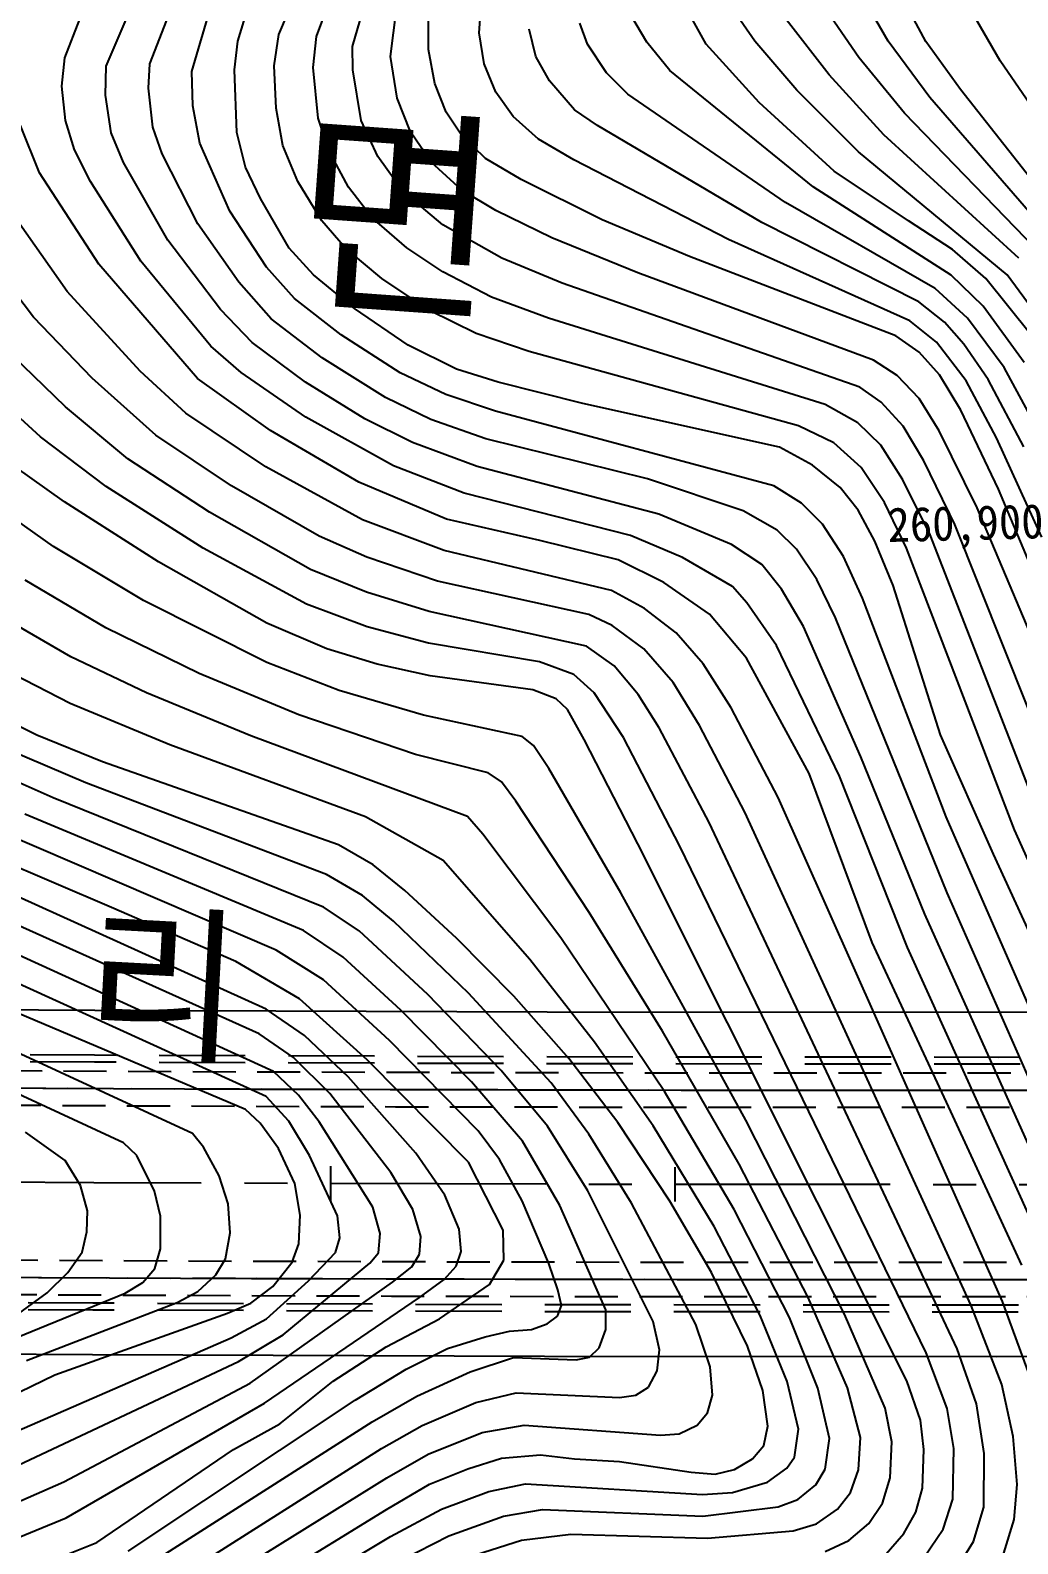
# Model space of a CAD drawing. Header units: millimetres. Extents: x 14950 to 15746, y 1103 to 1809.
# Drawn here: x 15332.3 to 15389.7, y 1444.8 to 1532.7 of the extents above; entities that cross this region are included whole.
import ezdxf
from ezdxf.xclip import XClip

# ---------------------------------------------------------------- set-up
doc = ezdxf.new("R2010")
doc.units = ezdxf.units.MM
doc.header["$LTSCALE"] = 10
doc.header["$MEASUREMENT"] = 0
doc.header["$XCLIPFRAME"] = 2
for name, pattern in [('CENTER', [2, 1.25, -0.25, 0.25, -0.25]), ('DASHED', [0.75, 0.5, -0.25]), ('HIDDEN', [0.375, 0.25, -0.125])]:
    doc.linetypes.add(name, pattern=pattern)
doc.layers.add('TZ-BASE', color=253, linetype='Continuous')
doc.layers.add('TZ-CABL', color=4, linetype='Continuous')
doc.styles.add('HANA', font='GulimChe.ttf')
doc.linetypes.add('ZIGZAG', pattern='A,0.0001,-0.2,[131,ltypeshp.shx,S=0.2,R=0,X=-0.2,Y=0],-0.4,[131,ltypeshp.shx,S=0.2,R=180,X=0.2,Y=0],-0.2', length=0.8001)

# ---------------------------------------------------------------- blocks, each defined once
blk = doc.blocks.new('JD-DGDG5SGS')
at = {"layer": 'TZ-BASE'}
for p, q in [((316.941, 60.867, 10.104), (319.305, 66.372, 10.104)), ((319.127, 60.746, 11.104), (321.119, 66.11, 11.104)), ((321.221, 60.157, 12.104), (322.728, 65.399, 12.104)), ((306.92, 59.024, 6.104), (309.226, 64.402, 6.104)), ((309.446, 59.166, 7.104), (311.191, 63.649, 7.104)), ((328.567, 60.954, 15.104), (328.76, 63.595, 15.104)), ((352.335, 60.478, 23.104), (350.26, 64.042, 23.104)), ((354.513, 60.453, 24.104), (352.893, 63.465, 24.104)), ((311.883, 58.705, 8.104), (313.015, 62.528, 8.104)), ((341.766, 60.297, 19.104), (340.119, 63.245, 19.104)), ((350.613, 59.532, 22.104), (348.182, 63.094, 22.104)), ((304.505, 59.511, 5.104), (305.388, 61.748, 5.104)), ((314.569, 60.475, 9.104), (315.124, 62.303, 9.104)), ((323.434, 59.591, 13.104), (323.782, 62.341, 13.104)), ((325.639, 59.989, 14.104), (325.631, 62.034, 14.104)), ((338.306, 60.418, 18.104), (337.389, 61.989, 18.104)), ((344.582, 60.483, 20.104), (343.45, 62.125, 20.104)), ((348.891, 58.52, 21.104), (346.407, 61.728, 21.104)), ((358.838, 59.336, 25.104), (357.177, 62.182, 25.104)), ((316.668, 59.033, 10.104), (316.941, 60.867, 10.104)), ((318.936, 58.941, 11.104), (319.127, 60.746, 11.104)), ((328.858, 59.164, 15.104), (328.567, 60.954, 15.104)), ((331.873, 59.589, 16.104), (331.485, 61.168, 16.104)), ((334.865, 60.308, 17.104), (334.417, 61.511, 17.104)), ((314.36, 58.803, 9.104), (314.569, 60.475, 9.104)), ((321.236, 58.801, 12.104), (321.221, 60.157, 12.104)), ((326.007, 58.022, 14.104), (325.639, 59.989, 14.104)), ((335.977, 58.629, 17.104), (334.865, 60.308, 17.104)), ((339.652, 58.763, 18.104), (338.306, 60.418, 18.104)), ((344.84, 56.911, 19.104), (341.766, 60.297, 19.104)), ((347.014, 57.623, 20.104), (344.582, 60.483, 20.104)), ((354.75, 57.21, 23.104), (352.335, 60.478, 23.104)), ((356.519, 57.663, 24.104), (354.513, 60.453, 24.104)), ((304.342, 57.868, 5.104), (304.505, 59.511, 5.104)), ((306.875, 57.335, 6.104), (306.92, 59.024, 6.104)), ((309.372, 57.741, 7.104), (309.446, 59.166, 7.104)), ((316.781, 56.591, 10.104), (316.668, 59.033, 10.104)), ((319.218, 55.999, 11.104), (318.936, 58.941, 11.104)), ((323.808, 57.161, 13.104), (323.434, 59.591, 13.104)), ((329.536, 57.503, 15.104), (328.858, 59.164, 15.104)), ((332.661, 58.171, 16.104), (331.873, 59.589, 16.104)), ((353.269, 56.284, 22.104), (350.613, 59.532, 22.104)), ((364.606, 50.883, 25.104), (358.838, 59.336, 25.104)), ((311.942, 56.711, 8.104), (311.883, 58.705, 8.104)), ((314.499, 55.164, 9.104), (314.36, 58.803, 9.104)), ((321.726, 55.858, 12.104), (321.236, 58.801, 12.104)), ((326.665, 56.343, 14.104), (326.007, 58.022, 14.104)), ((334.104, 56.494, 16.104), (332.661, 58.171, 16.104)), ((337.2, 57.395, 17.104), (335.977, 58.629, 17.104)), ((347.974, 52.014, 18.104), (339.652, 58.763, 18.104)), ((352.077, 55.041, 21.104), (348.891, 58.52, 21.104)), ((304.547, 55.872, 5.104), (304.342, 57.868, 5.104)), ((307.213, 55.156, 6.104), (306.875, 57.335, 6.104)), ((309.617, 55.471, 7.104), (309.372, 57.741, 7.104)), ((324.589, 55.212, 13.104), (323.808, 57.161, 13.104)), ((330.541, 56.102, 15.104), (329.536, 57.503, 15.104)), ((346.356, 51.11, 17.104), (337.2, 57.395, 17.104)), ((350.606, 54.054, 20.104), (347.014, 57.623, 20.104)), ((361.75, 49.134, 23.104), (354.75, 57.21, 23.104)), ((362.57, 49.984, 24.104), (356.519, 57.663, 24.104)), ((312.347, 54.547, 8.104), (311.942, 56.711, 8.104)), ((317.177, 54.41, 10.104), (316.781, 56.591, 10.104)), ((327.54, 55.018, 14.104), (326.665, 56.343, 14.104)), ((335.439, 55.576, 16.104), (334.104, 56.494, 16.104)), ((349.188, 52.928, 19.104), (344.84, 56.911, 19.104)), ((360.88, 48.427, 22.104), (353.269, 56.284, 22.104)), ((303.045, 52.828, 4.104), (301.933, 55.583, 4.104)), ((305.067, 54.16, 5.104), (304.547, 55.872, 5.104)), ((310.166, 53.928, 7.104), (309.617, 55.471, 7.104)), ((319.843, 54.119, 11.104), (319.218, 55.999, 11.104)), ((322.682, 53.777, 12.104), (321.726, 55.858, 12.104)), ((332.017, 54.773, 15.104), (330.541, 56.102, 15.104)), ((344.997, 49.937, 16.104), (335.439, 55.576, 16.104)), ((307.916, 53.429, 6.104), (307.213, 55.156, 6.104)), ((314.092, 50.598, 8.104), (312.347, 54.547, 8.104)), ((315.001, 53.15, 9.104), (314.499, 55.164, 9.104)), ((325.783, 53.451, 13.104), (324.589, 55.212, 13.104)), ((328.943, 53.658, 14.104), (327.54, 55.018, 14.104)), ((334.069, 53.586, 15.104), (332.017, 54.773, 15.104)), ((359.905, 47.862, 21.104), (352.077, 55.041, 21.104)), ((306.004, 52.324, 5.104), (305.067, 54.16, 5.104)), ((312.243, 49.857, 7.104), (310.166, 53.928, 7.104)), ((318.054, 52.326, 10.104), (317.177, 54.41, 10.104)), ((320.995, 51.99, 11.104), (319.843, 54.119, 11.104)), ((324.128, 51.778, 12.104), (322.682, 53.777, 12.104)), ((331.012, 52.448, 14.104), (328.943, 53.658, 14.104)), ((359.241, 46.905, 20.104), (350.606, 54.054, 20.104)), ((306.482, 47.522, 4.104), (303.045, 52.828, 4.104)), ((310.487, 48.917, 6.104), (307.916, 53.429, 6.104)), ((315.868, 51.326, 9.104), (315.001, 53.15, 9.104)), ((327.572, 51.827, 13.104), (325.783, 53.451, 13.104)), ((343.054, 48.962, 15.104), (334.069, 53.586, 15.104)), ((353.509, 50.045, 19.104), (349.188, 52.928, 19.104)), ((308.936, 47.686, 5.104), (306.004, 52.324, 5.104)), ((319.433, 50.037, 10.104), (318.054, 52.326, 10.104)), ((322.364, 50.214, 11.104), (320.995, 51.99, 11.104)), ((335.717, 50.102, 14.104), (331.012, 52.448, 14.104)), ((355.982, 46.882, 18.104), (347.974, 52.014, 18.104)), ((317.545, 48.444, 9.104), (315.868, 51.326, 9.104)), ((326.459, 49.806, 12.104), (324.128, 51.778, 12.104)), ((329.538, 50.634, 13.104), (327.572, 51.827, 13.104)), ((355.058, 46.105, 17.104), (346.356, 51.11, 17.104)), ((304.647, 45.927, 3.104), (301.253, 50.752, 3.104)), ((316.223, 47.356, 8.104), (314.092, 50.598, 8.104)), ((324.379, 48.47, 11.104), (322.364, 50.214, 11.104)), ((332.787, 49.045, 13.104), (329.538, 50.634, 13.104)), ((314.619, 46.472, 7.104), (312.243, 49.857, 7.104)), ((320.791, 48.467, 10.104), (319.433, 50.037, 10.104)), ((329.883, 47.861, 12.104), (326.459, 49.806, 12.104)), ((340.789, 47.958, 14.104), (335.717, 50.102, 14.104)), ((354.104, 45.325, 16.104), (344.997, 49.937, 16.104)), ((356.068, 48.378, 19.104), (353.509, 50.045, 19.104)), ((302.698, 44.441, 2.104), (299.499, 48.637, 2.104)), ((313.55, 44.889, 6.104), (310.487, 48.917, 6.104)), ((318.963, 46.897, 9.104), (317.545, 48.444, 9.104)), ((322.918, 46.681, 10.104), (320.791, 48.467, 10.104)), ((326.469, 47.069, 11.104), (324.379, 48.47, 11.104)), ((337.798, 47.015, 13.104), (332.787, 49.045, 13.104)), ((353.588, 44.238, 15.104), (343.054, 48.962, 15.104)), ((357.998, 46.695, 19.104), (356.068, 48.378, 19.104)), ((312.213, 40.882, 4.104), (306.482, 47.522, 4.104)), ((312.997, 42.766, 5.104), (308.936, 47.686, 5.104)), ((333.401, 46.411, 12.104), (329.883, 47.861, 12.104)), ((352.772, 43.368, 14.104), (340.789, 47.958, 14.104)), ((317.856, 45.534, 8.104), (316.223, 47.356, 8.104)), ((321.343, 44.948, 9.104), (318.963, 46.897, 9.104)), ((325.737, 44.81, 10.104), (322.918, 46.681, 10.104)), ((329.288, 45.603, 11.104), (326.469, 47.069, 11.104)), ((351.481, 41.95, 13.104), (337.798, 47.015, 13.104)), ((357.833, 45.084, 18.104), (355.982, 46.882, 18.104)), ((360.597, 43.455, 19.104), (357.998, 46.695, 19.104)), ((361.589, 43.681, 20.104), (359.241, 46.905, 20.104)), ((308.884, 41.316, 3.104), (304.647, 45.927, 3.104)), ((316.502, 44.355, 7.104), (314.619, 46.472, 7.104)), ((350.683, 40.375, 12.104), (333.401, 46.411, 12.104)), ((356.937, 44.382, 17.104), (355.058, 46.105, 17.104)), ((315.398, 42.967, 6.104), (313.55, 44.889, 6.104)), ((320.562, 43.41, 8.104), (317.856, 45.534, 8.104)), ((324.453, 42.826, 9.104), (321.343, 44.948, 9.104)), ((332.596, 44.388, 11.104), (329.288, 45.603, 11.104)), ((355.603, 44.145, 16.104), (354.104, 45.325, 16.104)), ((360.227, 41.815, 18.104), (357.833, 45.084, 18.104)), ((306.11, 40.905, 2.104), (302.698, 44.441, 2.104)), ((319.466, 42.082, 7.104), (316.502, 44.355, 7.104)), ((328.397, 43.491, 10.104), (325.737, 44.81, 10.104)), ((348.659, 39.366, 11.104), (332.596, 44.388, 11.104)), ((355.138, 42.983, 15.104), (353.588, 44.238, 15.104)), ((356.713, 42.883, 16.104), (355.603, 44.145, 16.104)), ((359.063, 41.52, 17.104), (356.937, 44.382, 17.104)), ((323.99, 41.209, 8.104), (320.562, 43.41, 8.104)), ((331.487, 42.452, 10.104), (328.397, 43.491, 10.104)), ((354.124, 42.409, 14.104), (352.772, 43.368, 14.104)), ((304.547, 39.235, 1.104), (300.865, 42.825, 1.104)), ((314.759, 41.233, 5.104), (312.997, 42.766, 5.104)), ((318.499, 40.661, 6.104), (315.398, 42.967, 6.104)), ((327.258, 41.417, 9.104), (324.453, 42.826, 9.104)), ((347.118, 38.127, 10.104), (331.487, 42.452, 10.104)), ((355.301, 41.102, 14.104), (354.124, 42.409, 14.104)), ((356.854, 40.736, 15.104), (355.138, 42.983, 15.104)), ((358.142, 40.819, 16.104), (356.713, 42.883, 16.104)), ((311.532, 38.869, 3.104), (308.884, 41.316, 3.104)), ((323.13, 39.773, 7.104), (319.466, 42.082, 7.104)), ((329.677, 40.659, 9.104), (327.258, 41.417, 9.104)), ((352.858, 41.053, 13.104), (351.481, 41.95, 13.104)), ((361.22, 37.55, 17.104), (359.063, 41.52, 17.104)), ((303.095, 37.499, 0.104), (299.467, 40.785, 0.104)), ((309.802, 37.588, 2.104), (306.11, 40.905, 2.104)), ((316.463, 37.856, 4.104), (312.213, 40.882, 4.104)), ((318.518, 38.629, 5.104), (314.759, 41.233, 5.104)), ((321.93, 38.534, 6.104), (318.499, 40.661, 6.104)), ((326.633, 39.945, 8.104), (323.99, 41.209, 8.104)), ((334.596, 39.433, 9.104), (329.677, 40.659, 9.104)), ((354.119, 39.71, 13.104), (352.858, 41.053, 13.104)), ((356.538, 39.032, 14.104), (355.301, 41.102, 14.104)), ((358.62, 37.432, 15.104), (356.854, 40.736, 15.104)), ((360.197, 36.92, 16.104), (358.142, 40.819, 16.104)), ((325.76, 38.508, 7.104), (323.13, 39.773, 7.104)), ((329.517, 38.974, 8.104), (326.633, 39.945, 8.104)), ((351.925, 39.502, 12.104), (350.683, 40.375, 12.104)), ((355.284, 37.847, 13.104), (354.119, 39.71, 13.104)), ((308.179, 36.223, 1.104), (304.547, 39.235, 1.104)), ((316.188, 35.751, 3.104), (311.532, 38.869, 3.104)), ((345.69, 34.651, 8.104), (329.517, 38.974, 8.104)), ((346.012, 36.886, 9.104), (334.596, 39.433, 9.104)), ((350.569, 38.31, 11.104), (348.659, 39.366, 11.104)), ((353.189, 38.107, 12.104), (351.925, 39.502, 12.104)), ((358.731, 34.453, 14.104), (356.538, 39.032, 14.104)), ((321.582, 34.853, 4.104), (316.463, 37.856, 4.104)), ((323.603, 35.817, 5.104), (318.518, 38.629, 5.104)), ((324.697, 37.156, 6.104), (321.93, 38.534, 6.104)), ((328.955, 37.38, 7.104), (325.76, 38.508, 7.104)), ((349.167, 37.136, 10.104), (347.118, 38.127, 10.104)), ((351.901, 37.004, 11.104), (350.569, 38.31, 11.104)), ((354.395, 36.089, 12.104), (353.189, 38.107, 12.104)), ((357.497, 33.36, 13.104), (355.284, 37.847, 13.104)), ((306.911, 34.607, 0.104), (303.095, 37.499, 0.104)), ((314.2, 34.645, 2.104), (309.802, 37.588, 2.104)), ((328.459, 35.769, 6.104), (324.697, 37.156, 6.104)), ((338.356, 35.05, 7.104), (328.955, 37.38, 7.104)), ((350.765, 35.706, 10.104), (349.167, 37.136, 10.104)), ((353.179, 34.991, 11.104), (351.901, 37.004, 11.104)), ((361.241, 31.674, 15.104), (358.62, 37.432, 15.104)), ((312.914, 33.11, 1.104), (308.179, 36.223, 1.104)), ((347.936, 35.843, 9.104), (346.012, 36.886, 9.104)), ((356.204, 32.409, 12.104), (354.395, 36.089, 12.104)), ((304.504, 33.716, -0.896), (301.609, 35.779, -0.896)), ((321.805, 32.676, 3.104), (316.188, 35.751, 3.104)), ((327.699, 34.227, 5.104), (323.603, 35.817, 5.104)), ((339.012, 33.004, 6.104), (328.459, 35.769, 6.104)), ((349.548, 34.544, 9.104), (347.936, 35.843, 9.104)), ((352.108, 33.683, 10.104), (350.765, 35.706, 10.104)), ((312.543, 31.032, 0.104), (306.911, 34.607, 0.104)), ((319.275, 31.72, 2.104), (314.2, 34.645, 2.104)), ((326.679, 32.718, 4.104), (321.582, 34.853, 4.104)), ((343.915, 33.186, 7.104), (338.356, 35.05, 7.104)), ((347.294, 33.638, 8.104), (345.69, 34.651, 8.104)), ((350.591, 33.229, 9.104), (349.548, 34.544, 9.104)), ((354.769, 31.798, 11.104), (353.179, 34.991, 11.104)), ((366.001, 17.091, 14.104), (358.731, 34.453, 14.104)), ((303.861, 31.12, -1.896), (299.655, 34.103, -1.896)), ((309.955, 30.229, -0.896), (304.504, 33.716, -0.896)), ((337.366, 31.757, 5.104), (327.699, 34.227, 5.104)), ((348.517, 32.429, 8.104), (347.294, 33.638, 8.104)), ((353.397, 31.027, 10.104), (352.108, 33.683, 10.104)), ((318.786, 29.796, 1.104), (312.914, 33.11, 1.104)), ((326.536, 30.892, 3.104), (321.805, 32.676, 3.104)), ((332.103, 31.462, 4.104), (326.679, 32.718, 4.104)), ((343.224, 31.24, 6.104), (339.012, 33.004, 6.104)), ((345.887, 32.078, 7.104), (343.915, 33.186, 7.104)), ((351.553, 31.435, 9.104), (350.591, 33.229, 9.104)), ((370.772, 1.872, 13.104), (357.497, 33.36, 13.104)), ((322.058, 30.5, 2.104), (319.275, 31.72, 2.104)), ((340.38, 30.475, 5.104), (337.366, 31.757, 5.104)), ((346.997, 30.971, 7.104), (345.887, 32.078, 7.104)), ((349.734, 30.55, 8.104), (348.517, 32.429, 8.104)), ((360.625, 16.729, 11.104), (354.769, 31.798, 11.104)), ((361.968, 17.915, 12.104), (356.204, 32.409, 12.104)), ((309.08, 27.983, -1.896), (303.861, 31.12, -1.896)), ((318.557, 27.779, 0.104), (312.543, 31.032, 0.104)), ((336.252, 28.562, 3.104), (326.536, 30.892, 3.104)), ((336.653, 30.357, 4.104), (332.103, 31.462, 4.104)), ((344.988, 30.074, 6.104), (343.224, 31.24, 6.104)), ((348.193, 29.209, 7.104), (346.997, 30.971, 7.104)), ((352.611, 28.85, 9.104), (351.553, 31.435, 9.104)), ((359.671, 14.671, 10.104), (353.397, 31.027, 10.104)), ((316.251, 26.661, -0.896), (309.955, 30.229, -0.896)), ((326.148, 29.113, 2.104), (322.058, 30.5, 2.104)), ((339.295, 29.031, 4.104), (336.653, 30.357, 4.104)), ((343.282, 28.797, 5.104), (340.38, 30.475, 5.104)), ((346.132, 28.643, 6.104), (344.988, 30.074, 6.104)), ((350.84, 28.113, 8.104), (349.734, 30.55, 8.104)), ((306.886, 26.406, -2.896), (302.214, 29.161, -2.896)), ((322.038, 28.467, 1.104), (318.786, 29.796, 1.104)), ((334.939, 27.178, 2.104), (326.148, 29.113, 2.104)), ((341.95, 27.184, 4.104), (339.295, 29.031, 4.104)), ((349.258, 26.979, 7.104), (348.193, 29.209, 7.104)), ((325.669, 27.356, 1.104), (322.038, 28.467, 1.104)), ((338.184, 27.518, 3.104), (336.252, 28.562, 3.104)), ((344.124, 27.851, 5.104), (343.282, 28.797, 5.104)), ((347.417, 26.477, 6.104), (346.132, 28.643, 6.104)), ((355.363, 20.176, 9.104), (352.611, 28.85, 9.104)), ((304.855, 24.706, -3.896), (300.436, 27.285, -3.896)), ((316.243, 24.382, -1.896), (309.08, 27.983, -1.896)), ((322.067, 26.454, 0.104), (318.557, 27.779, 0.104)), ((334.817, 25.332, 1.104), (325.669, 27.356, 1.104)), ((340.007, 26.107, 3.104), (338.184, 27.518, 3.104)), ((345.839, 25.37, 5.104), (344.124, 27.851, 5.104)), ((355.687, 15.424, 8.104), (350.84, 28.113, 8.104)), ((312.315, 23.755, -2.896), (306.886, 26.406, -2.896)), ((319.734, 25.186, -0.896), (316.251, 26.661, -0.896)), ((325.625, 25.506, 0.104), (322.067, 26.454, 0.104)), ((336.299, 26.531, 2.104), (334.939, 27.178, 2.104)), ((338.137, 25.178, 2.104), (336.299, 26.531, 2.104)), ((344.101, 24.629, 4.104), (341.95, 27.184, 4.104)), ((350.747, 18.907, 6.104), (347.417, 26.477, 6.104)), ((355.759, 11.013, 7.104), (349.258, 26.979, 7.104)), ((332.081, 24.421, 0.104), (325.625, 25.506, 0.104)), ((341.591, 24.316, 3.104), (340.007, 26.107, 3.104)), ((309.263, 22.618, -3.896), (304.855, 24.706, -3.896)), ((322.66, 24.295, -0.896), (319.734, 25.186, -0.896)), ((336.416, 24.19, 1.104), (334.817, 25.332, 1.104)), ((339.84, 23.225, 2.104), (338.137, 25.178, 2.104)), ((347.746, 17.936, 4.104), (344.101, 24.629, 4.104)), ((349.491, 17.779, 5.104), (345.839, 25.37, 5.104)), ((304.83, 21.999, -4.896), (300.866, 24.042, -4.896)), ((318.102, 21.341, -2.896), (312.315, 23.755, -2.896)), ((320.444, 22.767, -1.896), (316.243, 24.382, -1.896)), ((325.722, 23.612, -0.896), (322.66, 24.295, -0.896)), ((334.079, 23.698, 0.104), (332.081, 24.421, 0.104)), ((337.81, 22.529, 1.104), (336.416, 24.19, 1.104)), ((343.21, 21.753, 3.104), (341.591, 24.316, 3.104)), ((331.691, 22.801, -0.896), (325.722, 23.612, -0.896)), ((335.254, 22.631, 0.104), (334.079, 23.698, 0.104)), ((341.363, 20.733, 2.104), (339.84, 23.225, 2.104)), ((310.603, 19.608, -4.896), (304.83, 21.999, -4.896)), ((315.321, 20.121, -3.896), (309.263, 22.618, -3.896)), ((325.352, 21.333, -1.896), (320.444, 22.767, -1.896)), ((333.039, 22.283, -0.896), (331.691, 22.801, -0.896)), ((333.695, 21.649, -0.896), (333.039, 22.283, -0.896)), ((336.953, 20.023, 0.104), (335.254, 22.631, 0.104)), ((339.025, 20.6, 1.104), (337.81, 22.529, 1.104)), ((302.879, 20.169, -5.896), (299.5, 21.851, -5.896)), ((324.872, 19.033, -2.896), (318.102, 21.341, -2.896)), ((331.071, 20.095, -1.896), (325.352, 21.333, -1.896)), ((334.676, 19.905, -0.896), (333.695, 21.649, -0.896)), ((345.947, 16.54, 3.104), (343.21, 21.753, 3.104)), ((341.937, 15.087, 1.104), (339.025, 20.6, 1.104)), ((343.998, 15.701, 2.104), (341.363, 20.733, 2.104)), ((305.738, 17.39, -6.896), (301.155, 19.343, -6.896)), ((306.703, 18.61, -5.896), (302.879, 20.169, -5.896)), ((321.967, 15.421, -4.896), (310.603, 19.608, -4.896)), ((327.907, 15.449, -3.896), (315.321, 20.121, -3.896)), ((331.734, 19.556, -1.896), (331.071, 20.095, -1.896)), ((332.617, 18.227, -1.896), (331.734, 19.556, -1.896)), ((337.79, 13.849, -0.896), (334.676, 19.905, -0.896)), ((340.218, 13.75, 0.104), (336.953, 20.023, 0.104)), ((358.444, 13.257, 9.104), (355.363, 20.176, 9.104)), ((303.831, 16.529, -7.896), (299.331, 18.535, -7.896)), ((320.406, 13.792, -5.896), (306.703, 18.61, -5.896)), ((329.096, 17.979, -2.896), (324.872, 19.033, -2.896)), ((354.456, 9.766, 6.104), (350.747, 18.907, 6.104)), ((329.87, 17.454, -2.896), (329.096, 17.979, -2.896)), ((336.807, 11.016, -1.896), (332.617, 18.227, -1.896)), ((351.399, 8.122, 4.104), (347.746, 17.936, 4.104)), ((353.452, 7.838, 5.104), (349.491, 17.779, 5.104)), ((319.705, 12.081, -6.896), (305.738, 17.39, -6.896)), ((330.696, 16.33, -2.896), (329.87, 17.454, -2.896)), ((319.536, 10.182, -7.896), (303.831, 16.529, -7.896)), ((334.956, 9.872, -2.896), (330.696, 16.33, -2.896)), ((358.958, -12.726, 3.104), (345.947, 16.54, 3.104)), ((316.782, 7.676, -9.896), (299.736, 14.996, -9.896)), ((318.366, 8.813, -8.896), (302.201, 15.576, -8.896)), ((326.481, 12.885, -4.896), (321.967, 15.421, -4.896)), ((328.779, 14.408, -3.896), (327.907, 15.449, -3.896)), ((356.323, -15.468, 1.104), (341.937, 15.087, 1.104)), ((357.14, -12.957, 2.104), (343.998, 15.701, 2.104)), ((366.766, -9.929, 8.104), (355.687, 15.424, 8.104)), ((307.234, 10.15, -10.896), (297.213, 14.423, -10.896)), ((333.318, 8.389, -3.896), (328.779, 14.408, -3.896)), ((367.292, -2.395, 10.104), (359.671, 14.671, 10.104)), ((322.422, 12.625, -5.896), (320.406, 13.792, -5.896)), ((353.412, -17.327, -0.896), (337.79, 13.849, -0.896)), ((354.531, -15.712, 0.104), (340.218, 13.75, 0.104)), ((366.268, -3.822, 9.104), (358.444, 13.257, 9.104)), ((316.213, 4.253, -11.896), (298.098, 12.444, -11.896)), ((324.252, 11.151, -5.896), (322.422, 12.625, -5.896)), ((331.519, 7.142, -4.896), (326.481, 12.885, -4.896)), ((321.792, 10.856, -6.896), (319.705, 12.081, -6.896)), ((315.796, 2.815, -12.896), (297.867, 10.873, -12.896)), ((323.592, 9.366, -6.896), (321.792, 10.856, -6.896)), ((327.25, 8.379, -5.896), (324.252, 11.151, -5.896)), ((344.06, -2.2, -1.896), (336.807, 11.016, -1.896)), ((365.303, -10.68, 7.104), (355.759, 11.013, 7.104)), ((316.632, 0.636, -13.896), (296, 10.055, -13.896)), ((314.443, 7.024, -10.896), (307.234, 10.15, -10.896)), ((321.601, 8.794, -7.896), (319.536, 10.182, -7.896)), ((339.216, 2.966, -2.896), (334.956, 9.872, -2.896)), ((363.249, -9.806, 6.104), (354.456, 9.766, 6.104)), ((320.683, 7.276, -8.896), (318.366, 8.813, -8.896)), ((325.595, 5.11, -7.896), (321.601, 8.794, -7.896)), ((327.963, 5.186, -6.896), (323.592, 9.366, -6.896)), ((316.215, -0.83, -14.896), (295.336, 8.682, -14.896)), ((330.585, 5, -5.896), (327.25, 8.379, -5.896)), ((339.346, -0.525, -3.896), (333.318, 8.389, -3.896)), ((355.967, -1.693, 4.104), (351.399, 8.122, 4.104)), ((319.545, 5.948, -9.896), (316.782, 7.676, -9.896)), ((324.035, 4.202, -8.896), (320.683, 7.276, -8.896)), ((335.269, 2.33, -4.896), (331.519, 7.142, -4.896)), ((361.717, -10.386, 5.104), (353.452, 7.838, 5.104)), ((318.15, 4.855, -10.896), (314.443, 7.024, -10.896)), ((323.375, 2.424, -9.896), (319.545, 5.948, -9.896)), ((322.065, 1.3, -10.896), (318.15, 4.855, -10.896)), ((329.858, 0.686, -7.896), (325.595, 5.11, -7.896)), ((332.753, -0.029, -6.896), (327.963, 5.186, -6.896)), ((333.787, 1.387, -5.896), (330.585, 5, -5.896)), ((315.001, -1.582, -15.896), (301.78, 4.015, -15.896)), ((318.436, 2.73, -11.896), (316.213, 4.253, -11.896)), ((328.129, 0.037, -8.896), (324.035, 4.202, -8.896)), ((317.801, 1.452, -12.896), (315.796, 2.815, -12.896)), ((320.976, 0.329, -11.896), (318.436, 2.73, -11.896)), ((343.669, -4.757, -2.896), (339.216, 2.966, -2.896)), ((328.514, -2.822, -9.896), (323.375, 2.424, -9.896)), ((338.67, -2.533, -4.896), (335.269, 2.33, -4.896)), ((311.922, -2.979, -16.896), (301.709, 1.755, -16.896)), ((319.911, -0.655, -12.896), (317.801, 1.452, -12.896)), ((327.953, -4.641, -10.896), (322.065, 1.3, -10.896)), ((336.63, -2.329, -5.896), (333.787, 1.387, -5.896)), ((318.088, -0.738, -13.896), (316.632, 0.636, -13.896)), ((324.89, -4.116, -11.896), (320.976, 0.329, -11.896)), ((331.094, -3.423, -8.896), (328.129, 0.037, -8.896)), ((332.546, -2.551, -7.896), (329.858, 0.686, -7.896)), ((307.922, -3.511, -17.896), (301.282, -0.426, -17.896)), ((317.514, -2.245, -14.896), (316.215, -0.83, -14.896)), ((319.293, -2.292, -13.896), (318.088, -0.738, -13.896)), ((323.448, -5.228, -12.896), (319.911, -0.655, -12.896)), ((334.945, -3.011, -6.896), (332.753, -0.029, -6.896)), ((343.381, -7.383, -3.896), (339.346, -0.525, -3.896)), ((315.848, -2.363, -15.896), (315.001, -1.582, -15.896)), ((360.081, -10.621, 4.104), (355.967, -1.693, 4.104)), ((316.917, -3.84, -15.896), (315.848, -2.363, -15.896)), ((318.728, -4.248, -14.896), (317.514, -2.245, -14.896)), ((322.401, -7.246, -13.896), (319.293, -2.292, -13.896)), ((334.885, -6.292, -7.896), (332.546, -2.551, -7.896)), ((339.652, -6.907, -5.896), (336.63, -2.329, -5.896)), ((342.215, -8.372, -4.896), (338.67, -2.533, -4.896)), ((349.795, -13.465, -1.896), (344.06, -2.2, -1.896)), ((304.533, -4.548, -18.896), (302.225, -2.89, -18.896)), ((308.689, -4.245, -17.896), (307.922, -3.511, -17.896)), ((312.563, -3.758, -16.896), (311.922, -2.979, -16.896)), ((329.758, -4.478, -9.896), (328.514, -2.822, -9.896)), ((333.26, -7.145, -8.896), (331.094, -3.423, -8.896)), ((337.418, -7.025, -6.896), (334.945, -3.011, -6.896)), ((309.722, -6.32, -17.896), (308.689, -4.245, -17.896)), ((313.479, -5.438, -16.896), (312.563, -3.758, -16.896)), ((317.862, -5.866, -15.896), (316.917, -3.84, -15.896)), ((320.355, -7.757, -14.896), (318.728, -4.248, -14.896)), ((326.572, -6.55, -11.896), (324.89, -4.116, -11.896)), ((305.427, -5.997, -18.896), (304.533, -4.548, -18.896)), ((319.942, -4.867, -215.896), (319.935, -6.867, -215.896)), ((324.723, -7.387, -12.896), (323.448, -5.228, -12.896)), ((329.964, -8.591, -10.896), (327.953, -4.641, -10.896)), ((331.063, -6.891, -9.896), (329.758, -4.478, -9.896)), ((339.94, -4.918, -215.896), (339.937, -6.918, -215.896)), ((347.676, -12.487, -2.896), (343.669, -4.757, -2.896)), ((305.831, -7.457, -18.896), (305.427, -5.997, -18.896)), ((314.002, -7.052, -16.896), (313.479, -5.438, -16.896)), ((318.187, -7.722, -15.896), (317.862, -5.866, -15.896)), ((310.069, -7.763, -17.896), (309.722, -6.32, -17.896)), ((327.416, -8.532, -11.896), (326.572, -6.55, -11.896)), ((332.622, -10.53, -9.896), (331.063, -6.891, -9.896)), ((338.674, -13.898, -7.896), (334.885, -6.292, -7.896)), ((341.152, -14.065, -6.896), (337.418, -7.025, -6.896)), ((342.061, -11.043, -5.896), (339.652, -6.907, -5.896)), ((305.8, -8.683, -18.896), (305.831, -7.457, -18.896)), ((310.077, -9.662, -17.896), (310.069, -7.763, -17.896)), ((314.115, -8.742, -16.896), (314.002, -7.052, -16.896)), ((318.104, -9.386, -15.896), (318.187, -7.722, -15.896)), ((320.487, -9.021, -14.896), (320.355, -7.757, -14.896)), ((322.831, -8.775, -13.896), (322.401, -7.246, -13.896)), ((325.181, -8.949, -12.896), (324.723, -7.387, -12.896)), ((335.922, -13.204, -8.896), (333.26, -7.145, -8.896)), ((346.594, -13.667, -3.896), (343.381, -7.383, -3.896)), ((305.522, -9.854, -18.896), (305.8, -8.683, -18.896)), ((313.851, -10.253, -16.896), (314.115, -8.742, -16.896)), ((322.724, -9.894, -13.896), (322.831, -8.775, -13.896)), ((327.534, -9.823, -11.896), (327.416, -8.532, -11.896)), ((330.007, -10.329, -10.896), (329.964, -8.591, -10.896)), ((344.902, -13.543, -4.896), (342.215, -8.372, -4.896)), ((309.734, -10.817, -17.896), (310.077, -9.662, -17.896)), ((317.707, -10.447, -15.896), (318.104, -9.386, -15.896)), ((320.226, -9.891, -14.896), (320.487, -9.021, -14.896)), ((325.107, -9.988, -12.896), (325.181, -8.949, -12.896)), ((304.694, -11.038, -18.896), (305.522, -9.854, -18.896)), ((313.283, -11.189, -16.896), (313.851, -10.253, -16.896)), ((316.6, -11.866, -15.896), (317.707, -10.447, -15.896)), ((317.187, -14.664, -13.896), (322.226, -10.502, -13.896)), ((318.671, -11.52, -14.896), (320.226, -9.891, -14.896)), ((322.226, -10.502, -13.896), (322.724, -9.894, -13.896)), ((324.668, -10.712, -12.896), (325.107, -9.988, -12.896)), ((327.234, -10.679, -11.896), (327.534, -9.823, -11.896)), ((329.172, -11.741, -10.896), (330.007, -10.329, -10.896)), ((333.15, -12.048, -9.896), (332.622, -10.53, -9.896)), ((303.498, -12.232, -18.896), (304.694, -11.038, -18.896)), ((309.044, -11.619, -17.896), (309.734, -10.817, -17.896)), ((312.247, -12.157, -16.896), (313.283, -11.189, -16.896)), ((323.549, -11.611, -12.896), (324.668, -10.712, -12.896)), ((326.536, -11.456, -11.896), (327.234, -10.679, -11.896)), ((344.166, -15.313, -5.896), (342.061, -11.043, -5.896)), ((301.21, -13.881, -18.896), (303.498, -12.232, -18.896)), ((301.235, -15.015, -17.896), (308.024, -12.236, -17.896)), ((308.024, -12.236, -17.896), (309.044, -11.619, -17.896)), ((311.032, -12.784, -16.896), (312.247, -12.157, -16.896)), ((315.278, -17.471, -12.896), (323.549, -11.611, -12.896)), ((315.307, -12.83, -15.896), (316.6, -11.866, -15.896)), ((316.22, -13.742, -14.896), (318.671, -11.52, -14.896)), ((325.117, -12.502, -11.896), (326.536, -11.456, -11.896)), ((326.264, -13.726, -10.896), (329.172, -11.741, -10.896)), ((333.356, -12.962, -9.896), (333.15, -12.048, -9.896)), ((302.292, -16.148, -16.896), (311.032, -12.784, -16.896)), ((313.968, -13.403, -15.896), (315.307, -12.83, -15.896)), ((316.107, -18.638, -11.896), (325.117, -12.502, -11.896)), ((333.127, -13.58, -9.896), (333.356, -12.962, -9.896)), ((349.963, -17.737, -2.896), (347.676, -12.487, -2.896)), ((358.922, -17.556, 2.104), (357.14, -12.957, 2.104)), ((360.59, -17.166, 3.104), (358.958, -12.726, 3.104)), ((303.936, -16.983, -15.896), (313.968, -13.403, -15.896)), ((314.171, -14.832, -14.896), (316.22, -13.742, -14.896)), ((323.174, -15.368, -10.896), (326.264, -13.726, -10.896)), ((331.614, -14.353, -9.896), (332.525, -14.024, -9.896)), ((332.525, -14.024, -9.896), (333.127, -13.58, -9.896)), ((335.932, -14.35, -8.896), (335.922, -13.204, -8.896)), ((339.039, -15.533, -7.896), (338.674, -13.898, -7.896)), ((346.467, -17.384, -4.896), (344.902, -13.543, -4.896)), ((348.251, -17.771, -3.896), (346.594, -13.667, -3.896)), ((352.154, -18.931, -1.896), (349.795, -13.465, -1.896)), ((299.397, -21.278, -14.896), (314.171, -14.832, -14.896)), ((314.598, -16.21, -13.896), (317.187, -14.664, -13.896)), ((326.741, -15.45, -9.896), (328.929, -14.787, -9.896)), ((328.929, -14.787, -9.896), (330.33, -14.446, -9.896)), ((330.33, -14.446, -9.896), (331.614, -14.353, -9.896)), ((335.534, -15.427, -8.896), (335.932, -14.35, -8.896)), ((341.986, -16.527, -6.896), (341.152, -14.065, -6.896)), ((320.092, -17.357, -10.896), (323.174, -15.368, -10.896)), ((324.335, -16.656, -9.896), (326.741, -15.45, -9.896)), ((334.985, -15.957, -8.896), (335.534, -15.427, -8.896)), ((338.913, -16.764, -7.896), (339.039, -15.533, -7.896)), ((345.043, -17.888, -5.896), (344.166, -15.313, -5.896)), ((355.753, -18.943, 0.104), (354.531, -15.712, 0.104)), ((357.446, -18.674, 1.104), (356.323, -15.468, 1.104)), ((299.919, -23.118, -13.896), (314.598, -16.21, -13.896)), ((321.371, -18.452, -9.896), (324.335, -16.656, -9.896)), ((328.061, -16.809, -8.896), (330.578, -15.978, -8.896)), ((330.578, -15.978, -8.896), (334.21, -16.12, -8.896)), ((334.21, -16.12, -8.896), (334.985, -15.957, -8.896)), ((342.124, -18.159, -6.896), (341.986, -16.527, -6.896)), ((298.059, -19.826, -15.896), (303.936, -16.983, -15.896)), ((304.457, -23.197, -12.896), (315.278, -17.471, -12.896)), ((316.999, -19.825, -10.896), (320.092, -17.357, -10.896)), ((324.961, -18.219, -8.896), (328.061, -16.809, -8.896)), ((338.402, -17.7, -7.896), (338.913, -16.764, -7.896)), ((347.125, -20.148, -4.896), (346.467, -17.384, -4.896)), ((354.203, -19.613, -0.896), (353.412, -17.327, -0.896)), ((359.577, -20.567, 2.104), (358.922, -17.556, 2.104)), ((308.185, -27.23, -9.896), (321.371, -18.452, -9.896)), ((322.364, -19.718, -8.896), (324.961, -18.219, -8.896)), ((328.386, -18.603, -7.896), (330.724, -18.026, -7.896)), ((330.724, -18.026, -7.896), (336.728, -18.31, -7.896)), ((336.728, -18.31, -7.896), (337.679, -18.162, -7.896)), ((337.679, -18.162, -7.896), (338.402, -17.7, -7.896)), ((341.844, -19.196, -6.896), (342.124, -18.159, -6.896)), ((345.344, -19.971, -5.896), (345.043, -17.888, -5.896)), ((348.92, -20.678, -3.896), (348.251, -17.771, -3.896)), ((350.726, -20.629, -2.896), (349.963, -17.737, -2.896)), ((304.59, -25.297, -11.896), (316.107, -18.638, -11.896)), ((325.259, -19.931, -7.896), (328.386, -18.603, -7.896)), ((341.228, -19.903, -6.896), (341.844, -19.196, -6.896)), ((352.531, -20.872, -1.896), (352.154, -18.931, -1.896)), ((356.134, -21.266, 0.104), (355.753, -18.943, 0.104)), ((357.908, -21.551, 1.104), (357.446, -18.674, 1.104)), ((305.785, -30.29, -8.896), (322.364, -19.718, -8.896)), ((314.303, -21.32, -10.896), (316.999, -19.825, -10.896)), ((322.903, -21.273, -7.896), (325.259, -19.931, -7.896)), ((328.755, -20.346, -6.896), (331.19, -19.902, -6.896)), ((331.19, -19.902, -6.896), (339.104, -20.492, -6.896)), ((340.188, -20.409, -6.896), (341.228, -19.903, -6.896)), ((345.097, -21.1, -5.896), (345.344, -19.971, -5.896)), ((346.888, -21.763, -4.896), (347.125, -20.148, -4.896)), ((354.406, -21.333, -0.896), (354.203, -19.613, -0.896)), ((325.614, -21.597, -6.896), (328.755, -20.346, -6.896)), ((339.104, -20.492, -6.896), (340.188, -20.409, -6.896)), ((348.668, -22.463, -3.896), (348.92, -20.678, -3.896)), ((350.602, -22.5, -2.896), (350.726, -20.629, -2.896)), ((352.433, -22.966, -1.896), (352.531, -20.872, -1.896)), ((359.81, -23.356, 2.104), (359.577, -20.567, 2.104)), ((306.382, -26.724, -10.896), (314.303, -21.32, -10.896)), ((306.468, -31.68, -7.896), (322.903, -21.273, -7.896)), ((323.213, -22.962, -6.896), (325.614, -21.597, -6.896)), ((327.924, -22.44, -5.896), (329.881, -21.828, -5.896)), ((329.881, -21.828, -5.896), (332.129, -21.632, -5.896)), ((332.129, -21.632, -5.896), (334.106, -21.864, -5.896)), ((334.106, -21.864, -5.896), (336.722, -22.028, -5.896)), ((343.406, -22.491, -5.896), (344.44, -21.874, -5.896)), ((344.44, -21.874, -5.896), (345.097, -21.1, -5.896)), ((346.444, -22.415, -4.896), (346.888, -21.763, -4.896)), ((354.326, -23.571, -0.896), (354.406, -21.333, -0.896)), ((356.08, -24.2, 0.104), (356.134, -21.266, 0.104)), ((357.885, -24.675, 1.104), (357.908, -21.551, 1.104)), ((325.694, -23.34, -5.896), (327.924, -22.44, -5.896)), ((336.722, -22.028, -5.896), (340.881, -22.642, -5.896)), ((340.881, -22.642, -5.896), (342.289, -22.759, -5.896)), ((342.289, -22.759, -5.896), (343.406, -22.491, -5.896)), ((345.325, -23.226, -4.896), (346.444, -22.415, -4.896)), ((348.132, -23.381, -3.896), (348.668, -22.463, -3.896)), ((350.148, -23.831, -2.896), (350.602, -22.5, -2.896)), ((300.796, -24.814, -12.896), (304.457, -23.197, -12.896)), ((304.655, -34.498, -6.896), (323.213, -22.962, -6.896)), ((323.195, -24.809, -5.896), (325.694, -23.34, -5.896)), ((329.136, -23.764, -4.896), (331.256, -23.314, -4.896)), ((331.256, -23.314, -4.896), (341.544, -23.94, -4.896)), ((343.295, -23.814, -4.896), (345.325, -23.226, -4.896)), ((347.086, -24.222, -3.896), (348.132, -23.381, -3.896)), ((351.993, -24.436, -1.896), (352.433, -22.966, -1.896)), ((353.924, -24.955, -0.896), (354.326, -23.571, -0.896)), ((359.648, -25.381, 2.104), (359.81, -23.356, 2.104)), ((326.384, -24.792, -4.896), (329.136, -23.764, -4.896)), ((341.544, -23.94, -4.896), (343.295, -23.814, -4.896)), ((345.946, -24.659, -3.896), (347.086, -24.222, -3.896)), ((349.382, -24.798, -2.896), (350.148, -23.831, -2.896)), ((351.205, -25.617, -1.896), (351.993, -24.436, -1.896)), ((355.524, -25.954, 0.104), (356.08, -24.2, 0.104)), ((301.104, -26.724, -11.896), (304.59, -25.297, -11.896)), ((314.595, -30.091, -5.896), (323.195, -24.809, -5.896)), ((323.422, -26.385, -4.896), (326.384, -24.792, -4.896)), ((326.805, -26.331, -3.896), (329.991, -25.193, -3.896)), ((329.991, -25.193, -3.896), (332.249, -24.81, -3.896)), ((332.249, -24.81, -3.896), (341.565, -25.204, -3.896)), ((341.565, -25.204, -3.896), (345.946, -24.659, -3.896)), ((348.158, -25.64, -2.896), (349.382, -24.798, -2.896)), ((353.234, -26.209, -0.896), (353.924, -24.955, -0.896)), ((357.276, -26.673, 1.104), (357.885, -24.675, 1.104)), ((359.05, -27.339, 2.104), (359.648, -25.381, 2.104)), ((323.168, -28.202, -3.896), (326.805, -26.331, -3.896)), ((331.024, -26.584, -2.896), (333.899, -26.239, -2.896)), ((333.899, -26.239, -2.896), (341.828, -26.472, -2.896)), ((341.828, -26.472, -2.896), (346.817, -26.047, -2.896)), ((346.817, -26.047, -2.896), (348.158, -25.64, -2.896)), ((350.051, -26.617, -1.896), (351.205, -25.617, -1.896)), ((352.07, -27.54, -0.896), (353.234, -26.209, -0.896)), ((354.411, -27.587, 0.104), (355.524, -25.954, 0.104)), ((303.269, -27.972, -10.896), (306.382, -26.724, -10.896)), ((314.487, -31.724, -4.896), (323.422, -26.385, -4.896)), ((327.928, -27.573, -2.896), (331.024, -26.584, -2.896)), ((348.673, -27.248, -1.896), (350.051, -26.617, -1.896)), ((356.362, -28.148, 1.104), (357.276, -26.673, 1.104))]:
    blk.add_line(p, q, dxfattribs=at)
at = {"layer": 'TZ-BASE', "linetype": 'CENTER', "elevation": -215.896, "flags": 128}
blk.add_lwpolyline([(0, 0), (219.044, -4.999, 0.001522), (279.939, -5.644, 0.0105), (699.871, 0)], format="xyb", dxfattribs=at)
at = {"layer": 'TZ-BASE'}
for radius, end in [(9990, 271.9757001), (9990, 271.9757001), (10010, 271.9708844), (10010, 271.9708844)]:
    blk.add_arc((355.535, 9994.07, -215.896), radius, 269.5668671, end, dxfattribs=at)
at = {"layer": 'TZ-BASE', "linetype": 'DASHED'}
for radius, end in [(9992.6, 271.975073), (9993, 271.9749765), (10007, 271.9716055), (10007.4, 271.9715094)]:
    blk.add_arc((355.535, 9994.07, -215.896), radius, 269.5668671, end, dxfattribs=at)
at = {"layer": 'TZ-BASE', "style": 'HANA'}
for s, height, rotation, p in [('진   량   면', 9.6, 355.88994, (256.312, 50.413, -215.896)), ('260,900', 2, 1.41947, (352.32, 31.382, -215.896)), ('현  내  리', 7.2, 356.92294, (268.9, 4.284, -215.896))]:
    blk.add_text(s, height=height, rotation=rotation, dxfattribs=at).set_placement(p)

msp = doc.modelspace()

# ---------------------------------------------------------------- linework, layer by layer
at = {"layer": 'TZ-CABL', "linetype": 'HIDDEN'}
for points in [[(15056.806, 1477.447, 0.013357), (15584.347, 1474.229, 0.003148), (15729.445, 1478.134)], [(15057.026, 1476.44, 0.013351), (15584.367, 1473.229, 0.003148), (15729.478, 1477.135)], [(15056.74, 1475.449, 0.013357), (15584.388, 1472.229, 0.003148), (15729.511, 1476.135)], [(15056.565, 1466.45, 0.013357), (15584.106, 1463.232, 0.003148), (15729.204, 1467.137)], [(15056.785, 1465.442, 0.013351), (15584.126, 1462.232, 0.003148), (15729.237, 1466.137)], [(15056.499, 1464.451, 0.013357), (15584.147, 1461.232, 0.003148), (15729.27, 1465.138)]]:
    msp.add_lwpolyline(points, format="xyb", dxfattribs=at)
at = {"layer": 'TZ-CABL', "linetype": 'ZIGZAG', "ltscale": 0.5}
for points in [[(15057.026, 1476.44, 0.013351), (15584.367, 1473.229, 0.003148), (15729.478, 1477.135)], [(15056.785, 1465.442, 0.013351), (15584.126, 1462.232, 0.003148), (15729.237, 1466.137)]]:
    msp.add_lwpolyline(points, format="xyb", dxfattribs=at)

# ---------------------------------------------------------------- block references
at = {"layer": 'TZ-BASE'}
ref = msp.add_blockref('JD-DGDG5SGS', (15029.808, 1471.582), dxfattribs=at)
XClip(ref).set_block_clipping_path([(2.0554214451, 74.9999997736), (697.2865998994, 74.9999245237), (702.4547041552, -75.0000750513), (-2.0554214453, -74.9999997815)])

doc.saveas('drawing.dxf')
